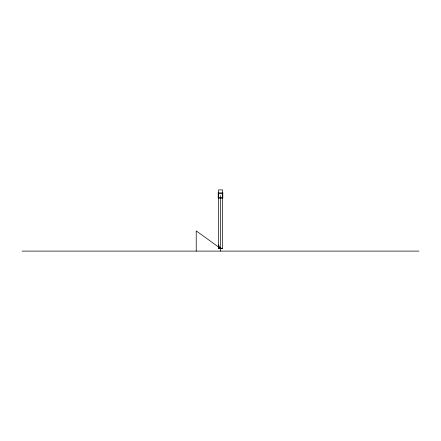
<?xml version="1.0" encoding="UTF-8"?>
<svg xmlns="http://www.w3.org/2000/svg" width="441" height="441" viewBox="0 0 441 441"><rect width="100%" height="100%" fill="white"/><g stroke="black" fill="none" stroke-linecap="round" stroke-linejoin="round"><path stroke-width="0.66" d="M222.485 193.742L218.516 193.742L218.516 248.674L222.485 248.674L222.485 189.895L218.516 189.895L218.516 192.893M218.516 197.336L222.485 197.336M218.516 248.239L222.485 248.239M22.05 251.105L418.95 251.105M218.427 244.893L220.5 248.459L196.228 230.875L196.228 251.105M220.5 195.539L220.5 251.105M222.815 192.893L218.185 192.893L218.185 198.185L222.815 198.185L222.815 192.893"/></g></svg>
